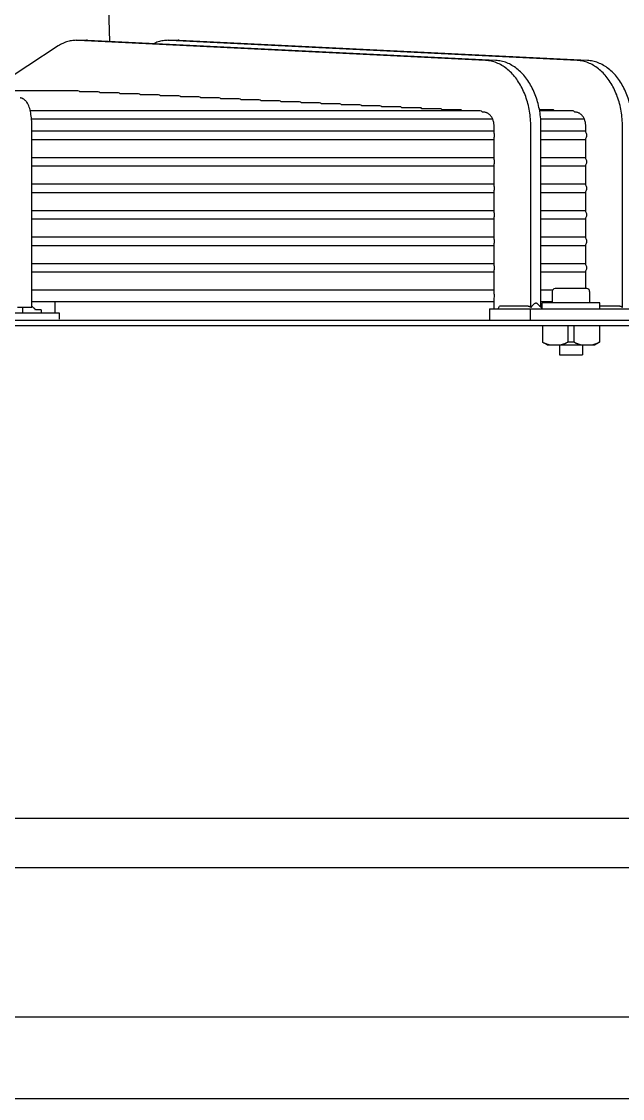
# Model space of a CAD drawing. Header units: millimetres. Extents: x 17891 to 32328, y 18593 to 29476.
# Drawn here: x 18380.01 to 18388.22, y 18973.5 to 18988.22 of the extents above; entities that cross this region are included whole.
import ezdxf

# ---------------------------------------------------------------- set-up
doc = ezdxf.new("R2010")
doc.units = ezdxf.units.MM
doc.header["$LTSCALE"] = 5
doc.layers.add('UNIT', color=6, linetype='Continuous')
doc.styles.add('SUBMITTAL', font='romans.shx', dxfattribs={"width": 0.75})
doc.dimstyles.new('SUBMITTAL', dxfattribs={"dimtxt": 0.09375, "dimasz": 0.09375, "dimexe": 0.03125, "dimexo": 0.0625, "dimgap": 0.0625, "dimtad": 0, "dimdec": 4, "dimzin": 4, "dimdsep": 46, "dimlunit": 4, "dimtxsty": 'SUBMITTAL', "dimcen": 0.09375, "dimclre": 6, "dimadec": 0, "dimazin": 0, "dimtfac": 1, "dimtdec": 0, "dimtofl": 0, "dimtmove": 0, "dimatfit": 3, "dimfxl": 0, "dimfrac": 2, "dimtolj": 1, "dimtzin": 4, "dimarcsym": 0})

msp = doc.modelspace()

# ---------------------------------------------------------------- linework, layer by layer
at = {"layer": 'UNIT'}
for p, q in [((18381.1321, 18990.5034), (18381.21, 18987.9508)), ((18380.7568, 18987.9657), (18380.896, 18987.9657)), ((18386.352, 18987.6907), (18380.7772, 18987.9653)), ((18386.4912, 18987.6907), (18380.9164, 18987.9653)), ((18382.0096, 18987.9657), (18382.1488, 18987.9657)), ((18387.6047, 18987.6907), (18382.0299, 18987.9653)), ((18387.7439, 18987.6907), (18382.1691, 18987.9653)), ((18380.5107, 18987.8889), (18379.5738, 18987.2749)), ((18380.7799, 18987.2749), (18379.2743, 18987.2749)), ((18381.0559, 18987.2601), (18380.8067, 18987.2601)), ((18381.3317, 18987.2466), (18381.0816, 18987.2466)), ((18381.6073, 18987.2331), (18381.3574, 18987.2331)), ((18381.8828, 18987.2196), (18381.633, 18987.2196)), ((18382.1581, 18987.2061), (18381.9084, 18987.2061)), ((18382.4334, 18987.1926), (18382.1838, 18987.1926)), ((18382.7085, 18987.1792), (18382.459, 18987.1792)), ((18382.9836, 18987.1657), (18382.7342, 18987.1657)), ((18383.2586, 18987.1522), (18383.0092, 18987.1522)), ((18383.5335, 18987.1387), (18383.2842, 18987.1387)), ((18383.8083, 18987.1252), (18383.5591, 18987.1252)), ((18384.0831, 18987.1117), (18383.834, 18987.1117)), ((18384.3579, 18987.0982), (18384.1088, 18987.0982)), ((18384.6326, 18987.0847), (18384.3835, 18987.0847)), ((18384.9073, 18987.0712), (18384.6582, 18987.0712)), ((18385.1819, 18987.0577), (18384.9329, 18987.0577)), ((18385.4565, 18987.0442), (18385.2075, 18987.0442)), ((18385.731, 18987.0307), (18385.4821, 18987.0307)), ((18386.0055, 18987.0172), (18385.7566, 18987.0172)), ((18387.2663, 18987.0172), (18387.088, 18987.0172)), ((18386.28, 18987.0037), (18380.1277, 18987.0037)), ((18380.1447, 18986.8935), (18386.4463, 18986.8935)), ((18386.3345, 18986.9824), (18386.3101, 18986.9836)), ((18387.5406, 18987.0037), (18387.0905, 18987.0037)), ((18387.1048, 18986.8935), (18387.699, 18986.8935)), ((18387.5873, 18986.9824), (18387.571, 18986.9832)), ((18380.1495, 18984.3163), (18380.1495, 18986.7856)), ((18386.4691, 18986.7218), (18380.1495, 18986.7218)), ((18380.4268, 18986.7232), (18380.4268, 18986.7218)), ((18381.1764, 18986.7232), (18381.1743, 18986.7218)), ((18381.3156, 18986.7232), (18381.3135, 18986.7218)), ((18382.395, 18986.7232), (18382.3921, 18986.7218)), ((18386.4691, 18986.6965), (18386.4691, 18986.7856)), ((18386.9702, 18984.3128), (18386.9702, 18986.7856)), ((18387.1093, 18984.3163), (18387.1093, 18986.7856)), ((18387.7218, 18986.7218), (18387.1093, 18986.7218)), ((18387.7218, 18986.7089), (18387.7218, 18986.7856)), ((18388.2229, 18984.3128), (18388.2229, 18986.7856)), ((18380.1495, 18986.6115), (18386.4691, 18986.6115)), ((18386.4691, 18986.3343), (18386.4691, 18986.6368)), ((18387.1093, 18986.6115), (18387.7218, 18986.6115)), ((18387.7218, 18986.3467), (18387.7218, 18986.6244)), ((18386.4691, 18986.3596), (18380.1495, 18986.3596)), ((18387.7218, 18986.3596), (18387.1093, 18986.3596)), ((18380.1495, 18986.2493), (18386.4691, 18986.2493)), ((18386.4691, 18985.9721), (18386.4691, 18986.2746)), ((18387.1093, 18986.2493), (18387.7218, 18986.2493)), ((18387.7218, 18985.9845), (18387.7218, 18986.2622)), ((18386.4691, 18985.9974), (18380.1495, 18985.9974)), ((18387.7218, 18985.9974), (18387.1093, 18985.9974)), ((18380.1495, 18985.8871), (18386.4691, 18985.8871)), ((18386.4691, 18985.6099), (18386.4691, 18985.9124)), ((18387.1093, 18985.8871), (18387.7218, 18985.8871)), ((18387.7218, 18985.6223), (18387.7218, 18985.9)), ((18386.4691, 18985.6352), (18380.1495, 18985.6352)), ((18386.4691, 18985.2476), (18386.4691, 18985.5502)), ((18387.7218, 18985.6352), (18387.1093, 18985.6352)), ((18380.1495, 18985.5249), (18386.4691, 18985.5249)), ((18387.1093, 18985.5249), (18387.7218, 18985.5249)), ((18387.7218, 18985.2601), (18387.7218, 18985.5378)), ((18386.4691, 18985.2729), (18380.1495, 18985.2729)), ((18387.7218, 18985.2729), (18387.1093, 18985.2729)), ((18380.1495, 18985.1627), (18386.4691, 18985.1627)), ((18386.4691, 18984.8854), (18386.4691, 18985.188)), ((18387.1093, 18985.1627), (18387.7218, 18985.1627)), ((18387.7218, 18984.8978), (18387.7218, 18985.1756)), ((18386.4691, 18984.9107), (18380.1495, 18984.9107)), ((18386.4691, 18984.5074), (18386.4691, 18984.8258)), ((18387.7218, 18984.9107), (18387.1093, 18984.9107)), ((18387.7218, 18984.5722), (18387.7218, 18984.8134)), ((18380.1495, 18984.8005), (18386.4691, 18984.8005)), ((18387.1093, 18984.8005), (18387.7218, 18984.8005)), ((18386.4691, 18984.5485), (18380.1495, 18984.5485)), ((18387.2658, 18984.5485), (18387.1093, 18984.5485)), ((18387.2625, 18984.5328), (18387.2625, 18984.3753)), ((18387.7349, 18984.5722), (18387.3019, 18984.5722)), ((18387.7743, 18984.5328), (18387.7743, 18984.3753)), ((18380.1495, 18984.395), (18386.4691, 18984.395)), ((18380.466, 18984.2395), (18380.466, 18984.395)), ((18386.4691, 18984.2966), (18386.4691, 18984.4362)), ((18387.1093, 18984.395), (18387.2625, 18984.395)), ((18387.9121, 18984.3753), (18387.1247, 18984.3753)), ((18387.1247, 18984.301), (18387.1247, 18984.3753)), ((18387.9121, 18984.2966), (18387.9121, 18984.3753)), ((18371.2697, 18984.2395), (18380.5217, 18984.2395)), ((18379.9526, 18984.3163), (18380.1495, 18984.3163)), ((18380.0267, 18984.2395), (18380.0267, 18984.3163)), ((18380.278, 18984.2789), (18380.1993, 18984.2789)), ((18380.278, 18984.2789), (18380.278, 18984.2395)), ((18380.5217, 18984.2395), (18380.5217, 18984.1529)), ((18386.4048, 18984.2966), (18388.632, 18984.2966)), ((18386.4048, 18984.2966), (18386.4048, 18984.1391)), ((18386.9284, 18984.3294), (18386.544, 18984.3294)), ((18386.9616, 18984.2966), (18386.9616, 18984.1391)), ((18388.1811, 18984.3294), (18387.9121, 18984.3294)), ((18359.0256, 18984.1391), (18392.7658, 18984.1391)), ((18392.7658, 18984.0604), (18359.0256, 18984.0604)), ((18387.1287, 18984.0604), (18387.1287, 18983.8382)), ((18387.4766, 18984.0604), (18387.4766, 18983.8382)), ((18387.5602, 18984.0604), (18387.5602, 18983.8382)), ((18387.9081, 18984.0604), (18387.9081, 18983.8382)), ((18387.1916, 18983.8005), (18387.1287, 18983.8369)), ((18387.1916, 18983.8005), (18387.8452, 18983.8005)), ((18387.3609, 18983.8005), (18387.3609, 18983.6666)), ((18387.6759, 18983.8005), (18387.6759, 18983.6666)), ((18387.8452, 18983.8005), (18387.9081, 18983.8369)), ((18387.3609, 18983.6666), (18387.6759, 18983.6666)), ((18393.8484, 18977.3281), (18357.9429, 18977.3281)), ((18163.2736, 18976.6588), (18494.0177, 18976.6588)), ((18494.0177, 18974.6092), (18163.2736, 18974.6092)), ((18167.5236, 18973.4997), (18489.7677, 18973.4997))]:
    msp.add_line(p, q, dxfattribs=at)
for centre, radius, start, end in [((18381.2823, 18986.73), 0.0787, 353.99009, 355.0051), ((18382.0697, 18986.73), 0.0787, 184.9949, 186.00991), ((18387.3019, 18984.5328), 0.0394, 90, 180), ((18387.7349, 18984.5328), 0.0394, 0, 90), ((18380.0123, 18984.1437), 0.2307, 35.84734, 53.50274)]:
    msp.add_arc(centre, radius, start, end, dxfattribs=at)
for centre, major_axis, ratio, start_param, end_param in [((18380.7799, 18987.2198), (0, -0.0551), 0.71258, 2.3922752, 3.1416779), ((18381.0559, 18987.205), (0, -0.0551), 0.712077, 2.4267654, 3.1416684), ((18381.3317, 18987.1915), (0, -0.0551), 0.7116416, 2.4267545, 3.1416584), ((18381.6073, 18987.178), (0, -0.0551), 0.7112612, 2.4267455, 3.1416501), ((18381.8828, 18987.1645), (0, -0.0551), 0.7109269, 2.4267379, 3.1416431), ((18382.1581, 18987.151), (0, -0.0551), 0.7106314, 2.4267316, 3.1416373), ((18382.4334, 18987.1375), (0, -0.0551), 0.710369, 2.4267261, 3.1416323), ((18382.7085, 18987.124), (0, -0.0551), 0.7101349, 2.4267215, 3.141628), ((18382.9836, 18987.1105), (0, -0.0551), 0.7099252, 2.4267175, 3.1416243), ((18383.2586, 18987.097), (0, -0.0551), 0.7097366, 2.426714, 3.1416211), ((18383.5335, 18987.0835), (0, -0.0551), 0.7095663, 2.426711, 3.1416184), ((18383.8083, 18987.07), (0, -0.0551), 0.7094121, 2.4267084, 3.1416159), ((18384.0831, 18987.0566), (0, -0.0551), 0.7092719, 2.4267061, 3.1416138), ((18384.3579, 18987.0431), (0, -0.0551), 0.7091442, 2.426704, 3.1416119), ((18384.6326, 18987.0296), (0, -0.0551), 0.7090275, 2.4267022, 3.1416103), ((18384.9073, 18987.0161), (0, -0.0551), 0.7089205, 2.4267006, 3.1416088), ((18385.1819, 18987.0026), (0, -0.0551), 0.7088222, 2.4266992, 3.1416075), ((18385.4565, 18986.9891), (0, -0.0551), 0.7087318, 2.4266979, 3.1416063), ((18385.731, 18986.9756), (0, -0.0551), 0.7086482, 2.4266968, 3.1416053), ((18386.0055, 18986.9621), (0, -0.0551), 0.708571, 2.4266957, 3.1416043), ((18387.2663, 18986.9621), (0, -0.0551), 0.7080429, 2.4266911, 3.1416001), ((18386.28, 18986.9486), (0, -0.0551), 0.7084995, 2.259884, 3.1416035), ((18387.5406, 18986.9486), (0, -0.0551), 0.7079972, 2.2505647, 3.1415995), ((18382.3013, 18986.7872), (-0.0428, 0.0886), 0.2345697, 2.2595874, 2.2822309), ((18387.6967, 18986.6666), (0, -0.0551), 0.7079678, 1.5708033, 2.4433758), ((18387.6967, 18986.6666), (0, -0.0551), 0.7079678, 0.6982169, 1.5707894), ((18387.6967, 18986.3044), (0, -0.0551), 0.7079678, 1.5708033, 2.4433758), ((18387.6967, 18986.3044), (0, -0.0551), 0.7079678, 0.6982169, 1.5707894), ((18387.6967, 18985.9422), (0, -0.0551), 0.7079678, 1.5708033, 2.4433758), ((18387.6967, 18985.9422), (0, -0.0551), 0.7079678, 0.6982169, 1.5707894), ((18387.6967, 18985.58), (0, -0.0551), 0.7079678, 1.5708033, 2.4433758), ((18387.6967, 18985.58), (0, -0.0551), 0.7079678, 0.6982169, 1.5707894), ((18387.6967, 18985.2178), (0, -0.0551), 0.7079678, 1.5708033, 2.4433758), ((18387.6967, 18985.2178), (0, -0.0551), 0.7079678, 0.6982169, 1.5707894), ((18387.6967, 18984.8556), (0, -0.0551), 0.7079678, 1.5708033, 2.4433758), ((18387.6967, 18984.8556), (0, -0.0551), 0.7079678, 0.6982169, 1.5707894), ((18385.548, 18985.7052), (0, -1.969), 0.7071068, 0.7736158, 0.7971806)]:
    msp.add_ellipse(centre, major_axis=major_axis, ratio=ratio, start_param=start_param, end_param=end_param, dxfattribs=at)
for points, knots in [([(18380.7772, 18987.9652), (18380.7543, 18987.9663), (18380.7313, 18987.9656), (18380.7085, 18987.9629), (18380.6856, 18987.9602), (18380.663, 18987.9557), (18380.6406, 18987.9493), (18380.6182, 18987.9428), (18380.5961, 18987.9346), (18380.5743, 18987.9245), (18380.5526, 18987.9144), (18380.5313, 18987.9025), (18380.5106, 18987.889)], [0, 0, 0, 0, 0.2503763, 0.2503763, 0.2503763, 0.5005641, 0.5005641, 0.5005641, 0.7507518, 0.7507518, 0.7507518, 1, 1, 1, 1]), ([(18382.0299, 18987.9652), (18382.0071, 18987.9663), (18381.984, 18987.9656), (18381.9612, 18987.9629), (18381.9384, 18987.9602), (18381.9157, 18987.9557), (18381.8933, 18987.9493), (18381.871, 18987.9428), (18381.8488, 18987.9346), (18381.8271, 18987.9245), (18381.8245, 18987.9233), (18381.8219, 18987.9221), (18381.8194, 18987.9208)], [0, 0, 0, 0, 0.25037629, 0.25037629, 0.25037629, 0.50056405, 0.50056405, 0.50056405, 0.75075182, 0.75075182, 0.75075182, 0.78029111, 0.78029111, 0.78029111, 0.78029111]), ([(18386.9702, 18986.7856), (18386.9702, 18986.8212), (18386.9686, 18986.8571), (18386.9657, 18986.8925), (18386.9627, 18986.9279), (18386.9583, 18986.9629), (18386.9524, 18986.9976), (18386.9464, 18987.0322), (18386.939, 18987.0666), (18386.9303, 18987.1001), (18386.9215, 18987.1335), (18386.9114, 18987.166), (18386.9, 18987.1978), (18386.8885, 18987.2295), (18386.8756, 18987.2605), (18386.8615, 18987.2901), (18386.8475, 18987.3198), (18386.8323, 18987.348), (18386.8159, 18987.3751), (18386.7994, 18987.4022), (18386.7818, 18987.428), (18386.7632, 18987.4522), (18386.7447, 18987.4763), (18386.7252, 18987.4988), (18386.7047, 18987.5196), (18386.6843, 18987.5405), (18386.6629, 18987.5598), (18386.6408, 18987.5771), (18386.6188, 18987.5944), (18386.5961, 18987.6098), (18386.5728, 18987.6234), (18386.5495, 18987.6369), (18386.5254, 18987.6485), (18386.5011, 18987.6581), (18386.4769, 18987.6676), (18386.4523, 18987.6751), (18386.4274, 18987.6805), (18386.4024, 18987.686), (18386.3771, 18987.6894), (18386.352, 18987.6906)], [0, 0, 0, 0, 0.076921, 0.076921, 0.076921, 0.1538421, 0.1538421, 0.1538421, 0.2307631, 0.2307631, 0.2307631, 0.3076842, 0.3076842, 0.3076842, 0.3846052, 0.3846052, 0.3846052, 0.4615263, 0.4615263, 0.4615263, 0.5384473, 0.5384473, 0.5384473, 0.6153684, 0.6153684, 0.6153684, 0.6922894, 0.6922894, 0.6922894, 0.7692105, 0.7692105, 0.7692105, 0.8461315, 0.8461315, 0.8461315, 0.9230526, 0.9230526, 0.9230526, 1, 1, 1, 1]), ([(18387.1093, 18986.7856), (18387.1093, 18986.8212), (18387.1078, 18986.8571), (18387.1049, 18986.8925), (18387.1019, 18986.9279), (18387.0975, 18986.9629), (18387.0916, 18986.9976), (18387.0856, 18987.0322), (18387.0782, 18987.0666), (18387.0695, 18987.1001), (18387.0607, 18987.1335), (18387.0506, 18987.166), (18387.0391, 18987.1978), (18387.0277, 18987.2295), (18387.0148, 18987.2605), (18387.0007, 18987.2901), (18386.9867, 18987.3198), (18386.9715, 18987.348), (18386.9551, 18987.3751), (18386.9386, 18987.4022), (18386.921, 18987.428), (18386.9024, 18987.4522), (18386.8838, 18987.4763), (18386.8644, 18987.4988), (18386.8439, 18987.5196), (18386.8235, 18987.5405), (18386.8021, 18987.5598), (18386.78, 18987.5771), (18386.758, 18987.5944), (18386.7353, 18987.6098), (18386.712, 18987.6234), (18386.6887, 18987.6369), (18386.6646, 18987.6485), (18386.6403, 18987.6581), (18386.616, 18987.6676), (18386.5915, 18987.6751), (18386.5666, 18987.6805), (18386.5416, 18987.686), (18386.5163, 18987.6894), (18386.4912, 18987.6906)], [0, 0, 0, 0, 0.076921, 0.076921, 0.076921, 0.1538421, 0.1538421, 0.1538421, 0.2307631, 0.2307631, 0.2307631, 0.3076842, 0.3076842, 0.3076842, 0.3846052, 0.3846052, 0.3846052, 0.4615263, 0.4615263, 0.4615263, 0.5384473, 0.5384473, 0.5384473, 0.6153684, 0.6153684, 0.6153684, 0.6922894, 0.6922894, 0.6922894, 0.7692105, 0.7692105, 0.7692105, 0.8461315, 0.8461315, 0.8461315, 0.9230526, 0.9230526, 0.9230526, 1, 1, 1, 1]), ([(18388.2229, 18986.7856), (18388.2229, 18986.8212), (18388.2214, 18986.8571), (18388.2184, 18986.8925), (18388.2155, 18986.9279), (18388.211, 18986.9629), (18388.2051, 18986.9976), (18388.1992, 18987.0322), (18388.1918, 18987.0666), (18388.183, 18987.1001), (18388.1743, 18987.1335), (18388.1642, 18987.166), (18388.1527, 18987.1978), (18388.1412, 18987.2295), (18388.1283, 18987.2605), (18388.1143, 18987.2901), (18388.1002, 18987.3198), (18388.085, 18987.348), (18388.0686, 18987.3751), (18388.0522, 18987.4022), (18388.0345, 18987.428), (18388.016, 18987.4522), (18387.9974, 18987.4763), (18387.9779, 18987.4988), (18387.9575, 18987.5196), (18387.937, 18987.5405), (18387.9156, 18987.5598), (18387.8936, 18987.5771), (18387.8715, 18987.5944), (18387.8489, 18987.6098), (18387.8256, 18987.6234), (18387.8022, 18987.6369), (18387.7782, 18987.6485), (18387.7539, 18987.6581), (18387.7296, 18987.6676), (18387.7051, 18987.6751), (18387.6801, 18987.6805), (18387.6552, 18987.686), (18387.6299, 18987.6894), (18387.6047, 18987.6906)], [0, 0, 0, 0, 0.076921, 0.076921, 0.076921, 0.1538421, 0.1538421, 0.1538421, 0.2307631, 0.2307631, 0.2307631, 0.3076842, 0.3076842, 0.3076842, 0.3846052, 0.3846052, 0.3846052, 0.4615263, 0.4615263, 0.4615263, 0.5384473, 0.5384473, 0.5384473, 0.6153684, 0.6153684, 0.6153684, 0.6922894, 0.6922894, 0.6922894, 0.7692105, 0.7692105, 0.7692105, 0.8461315, 0.8461315, 0.8461315, 0.9230526, 0.9230526, 0.9230526, 1, 1, 1, 1]), ([(18388.3621, 18986.7856), (18388.3621, 18986.8212), (18388.3606, 18986.8571), (18388.3576, 18986.8925), (18388.3546, 18986.9279), (18388.3502, 18986.9629), (18388.3443, 18986.9976), (18388.3384, 18987.0322), (18388.331, 18987.0666), (18388.3222, 18987.1001), (18388.3135, 18987.1335), (18388.3034, 18987.166), (18388.2919, 18987.1978), (18388.2804, 18987.2295), (18388.2675, 18987.2605), (18388.2535, 18987.2901), (18388.2394, 18987.3198), (18388.2242, 18987.348), (18388.2078, 18987.3751), (18388.1914, 18987.4022), (18388.1737, 18987.428), (18388.1552, 18987.4522), (18388.1366, 18987.4763), (18388.1171, 18987.4988), (18388.0967, 18987.5196), (18388.0762, 18987.5405), (18388.0548, 18987.5598), (18388.0328, 18987.5771), (18388.0107, 18987.5944), (18387.9881, 18987.6098), (18387.9647, 18987.6234), (18387.9414, 18987.6369), (18387.9174, 18987.6485), (18387.8931, 18987.6581), (18387.8688, 18987.6676), (18387.8443, 18987.6751), (18387.8193, 18987.6805), (18387.7944, 18987.686), (18387.7691, 18987.6894), (18387.7439, 18987.6906)], [0, 0, 0, 0, 0.076921, 0.076921, 0.076921, 0.1538421, 0.1538421, 0.1538421, 0.2307631, 0.2307631, 0.2307631, 0.3076842, 0.3076842, 0.3076842, 0.3846052, 0.3846052, 0.3846052, 0.4615263, 0.4615263, 0.4615263, 0.5384473, 0.5384473, 0.5384473, 0.6153684, 0.6153684, 0.6153684, 0.6922894, 0.6922894, 0.6922894, 0.7692105, 0.7692105, 0.7692105, 0.8461315, 0.8461315, 0.8461315, 0.9230526, 0.9230526, 0.9230526, 1, 1, 1, 1]), ([(18380.1495, 18986.7856), (18380.1495, 18986.8185), (18380.1482, 18986.8513), (18380.143, 18986.9146), (18380.1391, 18986.9451), (18380.1287, 18987.0019), (18380.1223, 18987.0283), (18380.1057, 18987.0769), (18380.0962, 18987.0993), (18380.0724, 18987.132), (18380.0633, 18987.1425), (18380.0372, 18987.1629), (18380.019, 18987.173), (18379.9949, 18987.1776), (18379.9927, 18987.178), (18379.9905, 18987.1783)], [1.5707963, 1.5707963, 1.5707963, 1.5707963, 1.8779743, 1.8779743, 2.1851522, 2.1851522, 2.4923302, 2.4923302, 2.7995081, 2.7995081, 2.9409737, 2.9409737, 3.0918576, 3.0918576, 3.1066861, 3.1066861, 3.1066861, 3.1066861]), ([(18386.4691, 18986.7856), (18386.4691, 18986.7934), (18386.4687, 18986.8011), (18386.4681, 18986.8088), (18386.4674, 18986.8165), (18386.4665, 18986.8242), (18386.4652, 18986.8317), (18386.4639, 18986.8392), (18386.4623, 18986.8466), (18386.4604, 18986.8539), (18386.4585, 18986.8612), (18386.4563, 18986.8683), (18386.4538, 18986.8752), (18386.4513, 18986.8821), (18386.4485, 18986.8888), (18386.4455, 18986.8952), (18386.4424, 18986.9016), (18386.4391, 18986.9078), (18386.4355, 18986.9137), (18386.4319, 18986.9196), (18386.4281, 18986.9252), (18386.4241, 18986.9304), (18386.4201, 18986.9357), (18386.4158, 18986.9406), (18386.4113, 18986.9452), (18386.4069, 18986.9497), (18386.4023, 18986.9539), (18386.3975, 18986.9576), (18386.3927, 18986.9614), (18386.3877, 18986.9648), (18386.3826, 18986.9677), (18386.3775, 18986.9707), (18386.3723, 18986.9732), (18386.367, 18986.9753), (18386.3618, 18986.9773), (18386.3564, 18986.979), (18386.3509, 18986.9802), (18386.3455, 18986.9814), (18386.3401, 18986.9821), (18386.3345, 18986.9824)], [0, 0, 0, 0, 0.076921, 0.076921, 0.076921, 0.153842, 0.153842, 0.153842, 0.230763, 0.230763, 0.230763, 0.307684, 0.307684, 0.307684, 0.384605, 0.384605, 0.384605, 0.461526, 0.461526, 0.461526, 0.538447, 0.538447, 0.538447, 0.615368, 0.615368, 0.615368, 0.692289, 0.692289, 0.692289, 0.7692101, 0.7692101, 0.7692101, 0.8461311, 0.8461311, 0.8461311, 0.9230521, 0.9230521, 0.9230521, 1, 1, 1, 1]), ([(18387.7218, 18986.7856), (18387.7218, 18986.7934), (18387.7215, 18986.8011), (18387.7208, 18986.8088), (18387.7202, 18986.8165), (18387.7192, 18986.8242), (18387.7179, 18986.8317), (18387.7166, 18986.8392), (18387.7151, 18986.8466), (18387.7132, 18986.8539), (18387.7112, 18986.8612), (18387.709, 18986.8683), (18387.7065, 18986.8752), (18387.704, 18986.8821), (18387.7013, 18986.8888), (18387.6982, 18986.8952), (18387.6952, 18986.9016), (18387.6918, 18986.9078), (18387.6883, 18986.9137), (18387.6847, 18986.9196), (18387.6809, 18986.9252), (18387.6768, 18986.9304), (18387.6728, 18986.9357), (18387.6685, 18986.9406), (18387.6641, 18986.9452), (18387.6596, 18986.9497), (18387.655, 18986.9539), (18387.6502, 18986.9576), (18387.6454, 18986.9614), (18387.6404, 18986.9648), (18387.6354, 18986.9677), (18387.6303, 18986.9707), (18387.6251, 18986.9732), (18387.6198, 18986.9753), (18387.6145, 18986.9773), (18387.6091, 18986.979), (18387.6037, 18986.9802), (18387.5983, 18986.9814), (18387.5928, 18986.9821), (18387.5873, 18986.9824)], [0, 0, 0, 0, 0.076921, 0.076921, 0.076921, 0.153842, 0.153842, 0.153842, 0.230763, 0.230763, 0.230763, 0.307684, 0.307684, 0.307684, 0.384605, 0.384605, 0.384605, 0.461526, 0.461526, 0.461526, 0.538447, 0.538447, 0.538447, 0.615368, 0.615368, 0.615368, 0.692289, 0.692289, 0.692289, 0.7692101, 0.7692101, 0.7692101, 0.8461311, 0.8461311, 0.8461311, 0.9230521, 0.9230521, 0.9230521, 1, 1, 1, 1]), ([(18386.4753, 18986.6666), (18386.4753, 18986.6734), (18386.4741, 18986.6814), (18386.4714, 18986.6906), (18386.4704, 18986.6936), (18386.4691, 18986.6965)], [-0.830133896, -0.830133896, -0.830133896, -0.830133896, -0.778331745, -0.778331745, -0.754611842, -0.754611842, -0.754611842, -0.754611842]), ([(18386.4691, 18986.6368), (18386.4704, 18986.6397), (18386.4714, 18986.6427), (18386.4741, 18986.6519), (18386.4753, 18986.6599), (18386.4753, 18986.6666)], [-0.075522054, -0.075522054, -0.075522054, -0.075522054, -0.051802151, -0.051802151, 0, 0, 0, 0]), ([(18386.4753, 18986.3044), (18386.4753, 18986.3112), (18386.4741, 18986.3192), (18386.4714, 18986.3284), (18386.4704, 18986.3314), (18386.4691, 18986.3343)], [-0.830133896, -0.830133896, -0.830133896, -0.830133896, -0.778331745, -0.778331745, -0.754611842, -0.754611842, -0.754611842, -0.754611842]), ([(18386.4691, 18986.2746), (18386.4704, 18986.2775), (18386.4714, 18986.2805), (18386.4741, 18986.2896), (18386.4753, 18986.2976), (18386.4753, 18986.3044)], [-0.075522054, -0.075522054, -0.075522054, -0.075522054, -0.051802151, -0.051802151, 0, 0, 0, 0]), ([(18386.4753, 18985.9422), (18386.4753, 18985.949), (18386.4741, 18985.957), (18386.4714, 18985.9662), (18386.4704, 18985.9692), (18386.4691, 18985.9721)], [0, 0, 0, 0, 0.051802151, 0.051802151, 0.075522054, 0.075522054, 0.075522054, 0.075522054]), ([(18386.4691, 18985.9124), (18386.4704, 18985.9153), (18386.4714, 18985.9183), (18386.4741, 18985.9274), (18386.4753, 18985.9354), (18386.4753, 18985.9422)], [0.754611842, 0.754611842, 0.754611842, 0.754611842, 0.778331745, 0.778331745, 0.830133896, 0.830133896, 0.830133896, 0.830133896]), ([(18386.4753, 18985.58), (18386.4753, 18985.5868), (18386.4741, 18985.5948), (18386.4714, 18985.604), (18386.4704, 18985.607), (18386.4691, 18985.6099)], [0, 0, 0, 0, 0.051802151, 0.051802151, 0.075522054, 0.075522054, 0.075522054, 0.075522054]), ([(18386.4691, 18985.5502), (18386.4704, 18985.5531), (18386.4714, 18985.5561), (18386.4741, 18985.5652), (18386.4753, 18985.5732), (18386.4753, 18985.58)], [0.754611843, 0.754611843, 0.754611843, 0.754611843, 0.778331746, 0.778331746, 0.830133897, 0.830133897, 0.830133897, 0.830133897]), ([(18386.4753, 18985.2178), (18386.4753, 18985.2246), (18386.4741, 18985.2326), (18386.4714, 18985.2418), (18386.4704, 18985.2448), (18386.4691, 18985.2476)], [0, 0, 0, 0, 0.051802151, 0.051802151, 0.075522054, 0.075522054, 0.075522054, 0.075522054]), ([(18386.4691, 18985.188), (18386.4703, 18985.1909), (18386.4714, 18985.1939), (18386.4741, 18985.203), (18386.4753, 18985.211), (18386.4753, 18985.2178)], [0.754610412, 0.754610412, 0.754610412, 0.754610412, 0.77830675, 0.77830675, 0.830133897, 0.830133897, 0.830133897, 0.830133897]), ([(18386.4753, 18984.8556), (18386.4753, 18984.8624), (18386.4741, 18984.8704), (18386.4714, 18984.8796), (18386.4704, 18984.8826), (18386.4691, 18984.8854)], [0, 0, 0, 0, 0.051802151, 0.051802151, 0.075522054, 0.075522054, 0.075522054, 0.075522054]), ([(18386.4691, 18984.8258), (18386.4704, 18984.8287), (18386.4714, 18984.8317), (18386.4741, 18984.8408), (18386.4753, 18984.8488), (18386.4753, 18984.8556)], [-0.075522054, -0.075522054, -0.075522054, -0.075522054, -0.051802151, -0.051802151, 0, 0, 0, 0]), ([(18386.4753, 18984.4718), (18386.4753, 18984.4812), (18386.4737, 18984.4924), (18386.4705, 18984.5032), (18386.4698, 18984.5053), (18386.4691, 18984.5074)], [-1.156260963, -1.156260963, -1.156260963, -1.156260963, -1.084108004, -1.084108004, -1.067161101, -1.067161101, -1.067161101, -1.067161101]), ([(18386.4691, 18984.4362), (18386.4698, 18984.4382), (18386.4705, 18984.4404), (18386.4737, 18984.4512), (18386.4753, 18984.4623), (18386.4753, 18984.4718)], [1.067161101, 1.067161101, 1.067161101, 1.067161101, 1.084108004, 1.084108004, 1.156260963, 1.156260963, 1.156260963, 1.156260963]), ([(18387.0815, 18984.3448), (18387.0783, 18984.3482), (18387.0752, 18984.3512), (18387.0663, 18984.3594), (18387.0606, 18984.3638), (18387.0522, 18984.3682), (18387.0493, 18984.3694), (18387.0442, 18984.3706), (18387.042, 18984.3709), (18387.0375, 18984.3709), (18387.0353, 18984.3706), (18387.0302, 18984.3694), (18387.0273, 18984.3682), (18387.0189, 18984.3638), (18387.0132, 18984.3594), (18386.9967, 18984.3443), (18386.9847, 18984.3305), (18386.9702, 18984.3128)], [-0.70512845, -0.70512845, -0.70512845, -0.70512845, -0.64697279, -0.64697279, -0.53019487, -0.53019487, -0.47055032, -0.47055032, -0.42676959, -0.42676959, -0.38298885, -0.38298885, -0.32334424, -0.32334424, -0.20656606, -0.20656606, -0.00000111, -0.00000111, -0.00000111, -0.00000111]), ([(18386.9702, 18984.3128), (18386.9632, 18984.3179), (18386.9558, 18984.3224), (18386.9448, 18984.3267), (18386.9413, 18984.3278), (18386.9361, 18984.3288), (18386.9344, 18984.329), (18386.9313, 18984.3293), (18386.9299, 18984.3294), (18386.9284, 18984.3294)], [-0.15736197, -0.15736197, -0.15736197, -0.15736197, -0.07242537, -0.07242537, -0.03362782, -0.03362782, -0.01579049, -0.01579049, 0, 0, 0, 0]), ([(18388.2229, 18984.3128), (18388.2159, 18984.3179), (18388.2086, 18984.3224), (18388.1975, 18984.3267), (18388.194, 18984.3278), (18388.1888, 18984.3288), (18388.1872, 18984.329), (18388.1841, 18984.3293), (18388.1826, 18984.3294), (18388.1811, 18984.3294)], [-0.15736195, -0.15736195, -0.15736195, -0.15736195, -0.07243039, -0.07243039, -0.03362963, -0.03362963, -0.01579125, -0.01579125, 0, 0, 0, 0]), ([(18387.1287, 18983.8382), (18387.1287, 18983.8379), (18387.1287, 18983.8374), (18387.1287, 18983.837), (18387.1287, 18983.8369), (18387.1287, 18983.8369)], [0, 0, 0, 0, 0.16666667, 0.33333333, 0.5, 0.5, 0.5, 0.5])]:
    msp.add_open_spline(points, degree=3, knots=knots, dxfattribs=at)
for points in [[(18380.9143, 18987.9653), (18380.9082, 18987.9656), (18380.9021, 18987.9657), (18380.896, 18987.9657)], [(18382.1671, 18987.9653), (18382.161, 18987.9656), (18382.1549, 18987.9657), (18382.1488, 18987.9657)], [(18387.0815, 18984.3448), (18387.0971, 18984.3285), (18387.113, 18984.3124), (18387.1292, 18984.2966)], [(18387.2199, 18983.8005), (18387.2167, 18983.8015), (18387.2102, 18983.8034), (18387.2005, 18983.8067), (18387.1907, 18983.8103), (18387.1808, 18983.8141), (18387.1708, 18983.8182), (18387.1606, 18983.8227), (18387.1503, 18983.8275), (18387.1396, 18983.8326), (18387.1323, 18983.8363), (18387.1287, 18983.8382)], [(18387.4766, 18983.8382), (18387.4729, 18983.8362), (18387.4655, 18983.8325), (18387.4548, 18983.8274), (18387.4443, 18983.8226), (18387.4341, 18983.8181), (18387.4241, 18983.814), (18387.4143, 18983.8102), (18387.4046, 18983.8066), (18387.395, 18983.8034), (18387.3886, 18983.8014), (18387.3854, 18983.8005)], [(18387.5602, 18983.8382), (18387.5555, 18983.8379), (18387.5463, 18983.8374), (18387.5323, 18983.837), (18387.5184, 18983.8368), (18387.5045, 18983.837), (18387.4906, 18983.8374), (18387.4813, 18983.8379), (18387.4766, 18983.8382)], [(18387.6514, 18983.8005), (18387.6482, 18983.8015), (18387.6417, 18983.8034), (18387.632, 18983.8067), (18387.6222, 18983.8103), (18387.6123, 18983.8141), (18387.6023, 18983.8182), (18387.5922, 18983.8227), (18387.5818, 18983.8275), (18387.5711, 18983.8326), (18387.5638, 18983.8363), (18387.5602, 18983.8382)], [(18387.9081, 18983.8382), (18387.9044, 18983.8362), (18387.897, 18983.8325), (18387.8863, 18983.8274), (18387.8758, 18983.8226), (18387.8656, 18983.8181), (18387.8556, 18983.814), (18387.8458, 18983.8102), (18387.8361, 18983.8066), (18387.8265, 18983.8034), (18387.8201, 18983.8014), (18387.8169, 18983.8005)]]:
    msp.add_open_spline(points, degree=3, dxfattribs=at)

# ---------------------------------------------------------------- leaders
msp.add_leader([(18445.5453, 18980.8702), (18434.2138, 18999.1166), (18220.0241, 18999.1166)], dimstyle='SUBMITTAL', override={"dimscale": 36, "dimarcsym": 1}, dxfattribs=at)

doc.saveas('drawing.dxf')
